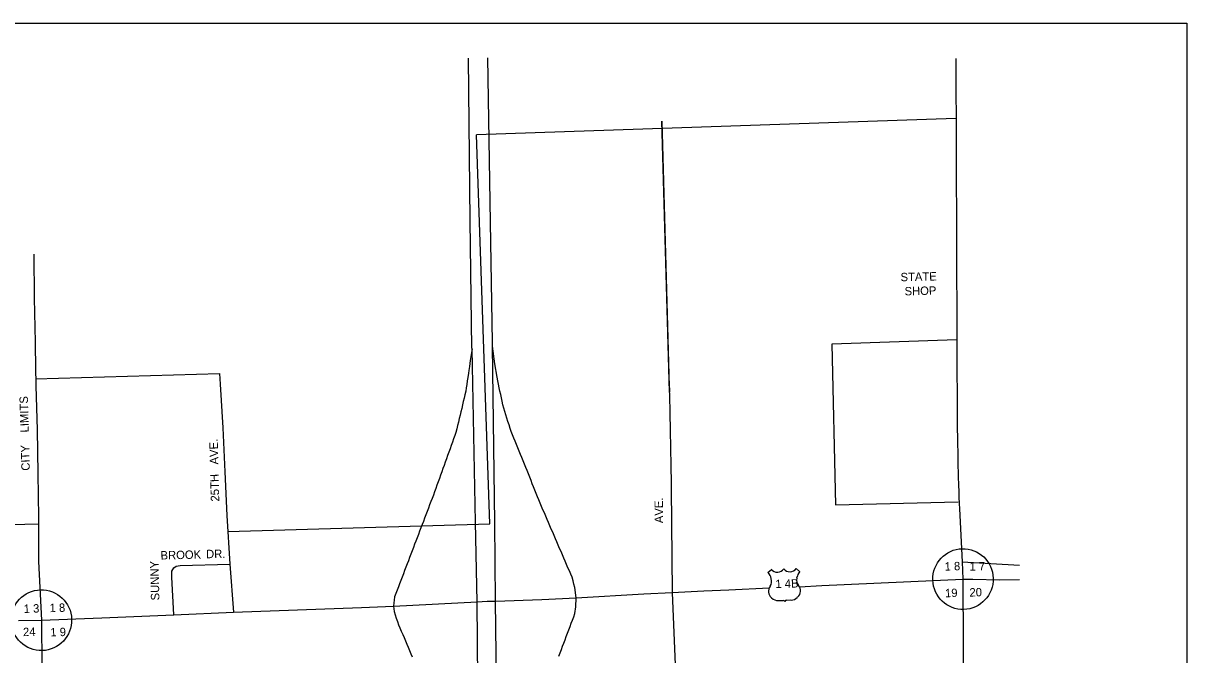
# Model space of a CAD drawing. Extents: x 2204114 to 2230821, y 16088589 to 16113844.
# Drawn here: x 2224198 to 2230821, y 16110247 to 16113844 of the extents above; entities that cross this region are included whole.
import ezdxf

# ---------------------------------------------------------------- set-up
doc = ezdxf.new("R2010")
doc.units = 0
for name, color, linetype in [('L10', 7, 'Continuous'), ('L13', 7, 'Continuous'), ('L2', 7, 'Continuous'), ('L3', 7, 'Continuous'), ('L4', 7, 'Continuous'), ('L5', 7, 'Continuous'), ('L8', 7, 'Continuous'), ('L9', 7, 'Continuous')]:
    doc.layers.add(name, color=color, linetype=linetype)

msp = doc.modelspace()

# ---------------------------------------------------------------- linework, layer by layer
at = {"layer": 'L13'}
msp.add_lwpolyline([(2204113.7, 16113843.6), (2230820.5, 16113843.6), (2230820.5, 16088588.7), (2204113.7, 16088588.7)], close=True, dxfattribs=at)
at = {"layer": 'L2'}
for p, q in [((2229507, 16113300.4), (2226778.1, 16113207.5)), ((2226853.8, 16110992.4), (2226778.1, 16113207.5)), ((2229512.5, 16112040.7), (2228800.9, 16112016.1)), ((2228800.9, 16112016.1), (2228822, 16111100.4)), ((2224268.4, 16111819), (2225315.8, 16111848.9)), ((2225315.8, 16111848.9), (2225319.2, 16111788.7)), ((2228822, 16111100.4), (2229519.2, 16111117.3)), ((2220322.9, 16110886.4), (2224285.4, 16110993.3)), ((2225361.9, 16110949.5), (2226853.8, 16110992.4))]:
    msp.add_line(p, q, dxfattribs=at)
at = {"layer": 'L3'}
for p, q in [((2227886.2, 16111195.8), (2227892.4, 16110602)), ((2229541.6, 16110776.3), (2229546.9, 16110678)), ((2229546.9, 16110678), (2229603.3, 16110677))]:
    msp.add_line(p, q, dxfattribs=at)
for points in [[(2229505.6, 16113643.5), (2229514.6, 16111532.3), (2229515.8, 16111487.2), (2229516.3, 16111444.1), (2229517.5, 16111402.8), (2229517.7, 16111362.8), (2229518.2, 16111323.3)], [(2227875.5, 16111767), (2227875.6, 16111764.1), (2227876, 16111744.1), (2227832.4, 16113285.9), (2227876.7, 16111704.1), (2227877.1, 16111684.2), (2227877.5, 16111664.2), (2227877.8, 16111644.2), (2227878.2, 16111624.3), (2227878.6, 16111604.4), (2227879, 16111584.4), (2227879.3, 16111564.4), (2227879.7, 16111544.4), (2227880.1, 16111524.4), (2227880.5, 16111504.4), (2227880.8, 16111484.4), (2227881.2, 16111464.5), (2227881.6, 16111444.5), (2227882, 16111424.5), (2227882.3, 16111404.5), (2227882.7, 16111384.5), (2227883.1, 16111364.5), (2227883.5, 16111344.6), (2227883.8, 16111324.6), (2227884.2, 16111304.6), (2227884.6, 16111284.6), (2227885, 16111264.6), (2227885.3, 16111244.6), (2227885.7, 16111224.6), (2227886.1, 16111204.6), (2227886.2, 16111195.8)], [(2229518.2, 16111323.3), (2229519, 16111284.4), (2229520.3, 16111247.8), (2229520.7, 16111227.5)], [(2229520.7, 16111227.5), (2229521.1, 16111212), (2229522.6, 16111177.4), (2229524, 16111143.6), (2229524.8, 16111109.2), (2229526.6, 16111077.5), (2229541.6, 16110776.3)], [(2228615.6, 16110634.6), (2228743.8, 16110640.6), (2229546.9, 16110678)], [(2229546.9, 16110678), (2229547.1, 16110307.6), (2229547.5, 16110257.7), (2229548.4, 16110057.7), (2229549.5, 16109807.7), (2229551.3, 16109557.7), (2229551.6, 16109492.7)], [(2229603.3, 16110677), (2229757, 16110673.9), (2229869.1, 16110675.9)], [(2226885.9, 16110551.5), (2227150.5, 16110562.2), (2227344.5, 16110571.5), (2227729.6, 16110594.6), (2227892.4, 16110602), (2228071.6, 16110610.1), (2228214, 16110617.6), (2228444.1, 16110627.3)], [(2224644.8, 16110457.6), (2225055.5, 16110474), (2225395.5, 16110489.8), (2226124.1, 16110515.6), (2226306.1, 16110523.8), (2226781.2, 16110548.6)], [(2226781.2, 16110548.6), (2226838.6, 16110551.4), (2226885.9, 16110551.5)], [(2224169.9, 16110441.7), (2224300.9, 16110443.8), (2224644.8, 16110457.6)], [(2224300.9, 16110443.8), (2224304.4, 16110177.7), (2224309.2, 16109927.8), (2224312.8, 16109677.8), (2224316.1, 16109427.8), (2224321, 16109177.9), (2224327, 16108928), (2224330.4, 16108678), (2224335.2, 16108428.1), (2224340, 16108178.1), (2224347.8, 16107847.2)]]:
    msp.add_lwpolyline(points, dxfattribs=at)
at = {"layer": 'L4'}
for p, q in [((2226781.2, 16110548.6), (2226771.4, 16111001.7)), ((2226885.9, 16110551.5), (2226881.3, 16111001.1)), ((2227892.4, 16110602), (2227923.1, 16109843.4)), ((2226793, 16109251.8), (2226781.2, 16110548.6)), ((2226900.9, 16109426.1), (2226885.9, 16110551.5))]:
    msp.add_line(p, q, dxfattribs=at)
for points in [[(2226742.1, 16112720.4), (2226731.8, 16113644.5)], [(2226858.1, 16112710.9), (2226841.7, 16113647)], [(2226771.4, 16111001.7), (2226752.2, 16111988.8), (2226752.1, 16111993.2), (2226742.1, 16112720.4)], [(2226881.3, 16111001.1), (2226869.3, 16112005.3), (2226869, 16112025.5), (2226858.1, 16112710.9)], [(2226752.2, 16111988.8), (2226742.1, 16111923.6), (2226739.5, 16111905.2), (2226737.1, 16111888.2), (2226733.9, 16111866.3), (2226731.7, 16111850.6), (2226728.2, 16111826.6), (2226725.4, 16111806.8), (2226722.6, 16111787), (2226719.7, 16111767.2), (2226717, 16111747.8), (2226712.2, 16111728), (2226707.5, 16111708.5), (2226702.8, 16111689.1), (2226698.2, 16111669.6), (2226693.5, 16111650.2), (2226688.8, 16111630.7), (2226684.2, 16111611.3), (2226679.5, 16111591.8), (2226674.8, 16111572.4), (2226670.2, 16111553), (2226665.5, 16111533.6), (2226660.5, 16111512.9), (2226654.1, 16111495.1), (2226647.4, 16111476.3), (2226640.6, 16111457.5), (2226633.9, 16111438.7), (2226627.1, 16111419.8), (2226620.4, 16111401), (2226613.6, 16111382.2), (2226606.9, 16111363.4), (2226600.1, 16111344.5), (2226593.3, 16111325.7), (2226586.6, 16111306.9), (2226579.9, 16111288.1), (2226573.1, 16111269.2), (2226566.4, 16111250.5), (2226559.6, 16111231.6), (2226552.8, 16111212.8), (2226546.1, 16111193.9), (2226538.9, 16111174), (2226532.2, 16111156.4), (2226525.1, 16111137.8), (2226518, 16111119), (2226510.9, 16111100.4), (2226503.8, 16111081.6), (2226496.7, 16111063), (2226489.5, 16111044.3), (2226482.4, 16111025.6), (2226475.3, 16111006.8), (2226468.2, 16110988.2), (2226461.1, 16110969.5), (2226454, 16110950.8), (2226446.9, 16110932.1), (2226439.7, 16110913.4), (2226432.6, 16110894.8), (2226425.5, 16110876.1), (2226418.4, 16110857.3), (2226411.3, 16110838.6), (2226404.2, 16110819.9), (2226397.1, 16110801.3), (2226390, 16110782.6), (2226382.9, 16110763.9), (2226375.7, 16110745.2), (2226368.6, 16110726.5), (2226361.5, 16110707.8), (2226354.4, 16110689.2), (2226347.3, 16110670.4), (2226340.2, 16110651.8), (2226333.1, 16110633.1), (2226325.9, 16110614.3), (2226318.9, 16110595.7), (2226311.8, 16110577), (2226308.7, 16110557.3), (2226306.5, 16110543.5), (2226306.1, 16110523.8)], [(2227344.5, 16110571.5), (2227337.1, 16110629.2), (2227332.1, 16110648.6), (2227327.2, 16110667.9), (2227321.9, 16110688.5), (2227314.4, 16110705.8), (2227306.4, 16110724.3), (2227298.6, 16110742.6), (2227290.6, 16110761), (2227282.7, 16110779.4), (2227274.8, 16110797.8), (2227266.9, 16110816.1), (2227259, 16110834.4), (2227251, 16110852.9), (2227243.2, 16110871.2), (2227235.2, 16110889.6), (2227227.3, 16110907.9), (2227219.4, 16110926.3), (2227211.5, 16110944.7), (2227203.6, 16110963), (2227195.7, 16110981.4), (2227187.8, 16110999.7), (2227179.9, 16111018.1), (2227171.9, 16111036.5), (2227164, 16111054.8), (2227156.1, 16111073.2), (2227148.2, 16111091.6), (2227140.1, 16111110.3), (2227132.8, 16111128.6), (2227125.3, 16111147.1), (2227117.9, 16111165.6), (2227110.4, 16111184.2), (2227102.9, 16111202.7), (2227095.5, 16111221.2), (2227088, 16111239.8), (2227080.5, 16111258.4), (2227073.1, 16111276.9), (2227065.6, 16111295.5), (2227058.1, 16111314.1), (2227050.6, 16111332.6), (2227043.2, 16111351.2), (2227035.7, 16111369.7), (2227028.3, 16111388.2), (2227020.8, 16111406.8), (2227013.3, 16111425.4), (2227005.8, 16111444), (2226998.4, 16111462.5), (2226990.9, 16111481), (2226983.5, 16111499.5), (2226976, 16111518.1), (2226968.8, 16111535.9), (2226962.8, 16111555.9), (2226957, 16111575.1), (2226951.2, 16111594.2), (2226945.5, 16111613.4), (2226939.7, 16111632.5), (2226934, 16111651.6), (2226928.5, 16111669.8), (2226924.1, 16111690.5), (2226919.9, 16111710.1), (2226915.7, 16111729.6), (2226911.5, 16111749.1), (2226907.5, 16111767.7), (2226903.3, 16111788.3), (2226899.4, 16111807.9), (2226895.4, 16111827.5), (2226881.9, 16111904.4), (2226869.3, 16112005.3)], [(2226306.1, 16110523.8), (2226308.8, 16110493.1), (2226314.9, 16110475.1), (2226321.3, 16110456.2), (2226327.7, 16110437.3), (2226334.5, 16110417.2), (2226341.8, 16110399.9), (2226349.6, 16110381.5), (2226357.5, 16110363), (2226365.3, 16110344.6), (2226373.1, 16110326.2), (2226381, 16110307.8), (2226388.8, 16110289.4), (2226396.6, 16110271), (2226404.4, 16110252.6), (2226412.2, 16110234.2)], [(2227246.8, 16110238.9), (2227253.8, 16110257.6), (2227260.9, 16110276.4), (2227267.9, 16110295.1), (2227275, 16110313.8), (2227282, 16110332.5), (2227289.1, 16110351.2), (2227296.1, 16110369.9), (2227303.2, 16110388.7), (2227310.2, 16110407.4), (2227317.2, 16110426), (2227324.3, 16110444.8), (2227331.4, 16110463.5), (2227338, 16110481.1), (2227343.7, 16110519.7), (2227344.5, 16110571.5)]]:
    msp.add_lwpolyline(points, dxfattribs=at)
at = {"layer": 'L5'}
msp.add_line((2225373.1, 16110762), (2225395.5, 16110489.8), dxfattribs=at)
for points in [[(2224257.5, 16112527.7), (2224259.3, 16112277.8), (2224265.1, 16112028), (2224265.5, 16112005.3)], [(2224265.5, 16112005.3), (2224269.5, 16111778.2), (2224276.1, 16111528.5), (2224280.1, 16111278.6), (2224284.7, 16111028.6), (2224284.8, 16110778.8), (2224300.9, 16110443.8)], [(2225319.2, 16111788.7), (2225333.2, 16111539.1), (2225345.1, 16111289.4), (2225357.4, 16111039.7), (2225373.1, 16110762)], [(2225055.5, 16110474), (2225044.2, 16110689.1), (2225043.3, 16110705.2), (2225043.5, 16110723.4), (2225054.5, 16110741.5), (2225067.5, 16110751), (2225090.1, 16110756.1), (2225373.1, 16110762)], [(2229541.6, 16110776.3), (2229868.2, 16110756.4)]]:
    msp.add_lwpolyline(points, dxfattribs=at)
at = {"layer": 'L8'}
for centre, major_axis, ratio in [((2229546.9, 16110678), (-5, 173.1), 0.992897), ((2224300.9, 16110443.8), (-5, 173.3), 0.994124)]:
    msp.add_ellipse(centre, major_axis=major_axis, ratio=ratio, dxfattribs=at)
at = {"layer": 'L9'}
for p, q in [((2228436.9, 16110714.8), (2228456.3, 16110733.4)), ((2228616.3, 16110720.6), (2228597.8, 16110737.9)), ((2228456, 16110679.5), (2228456, 16110679.5)), ((2228601.5, 16110684.2), (2228601.4, 16110686.2)), ((2228449.5, 16110635.4), (2228449.4, 16110637.4)), ((2228610.9, 16110640.6), (2228610.9, 16110640.6)), ((2228457.5, 16110571.8), (2228455.5, 16110571.7)), ((2228495.9, 16110555.1), (2228523.8, 16110556)), ((2228567.7, 16110557.4), (2228541.8, 16110556.6)), ((2228603, 16110574.5), (2228607, 16110576.6))]:
    msp.add_line(p, q, dxfattribs=at)
for centre, radius, start, end in [((2228490.3, 16110760.3), 43.3, 217.53122, 327.65339), ((2228561.9, 16110762.6), 43.3, 216.03988, 326.50198), ((2228687.4, 16110669.3), 87.1, 143.43741, 168.7812), ((2228371, 16110659.1), 87.1, 14.13506, 40.25506), ((2228405.3, 16110665), 52.6, 327.93083, 16.75741), ((2228652.8, 16110672.9), 52.6, 168.59467, 217.03044), ((2228487, 16110608), 47.1, 143.41012, 228.73873), ((2228575, 16110610.9), 47.1, 312.18511, 40.13891), ((2228495.2, 16110609.8), 53.8, 225.86918, 271.84627), ((2228524.1, 16110547.9), 8.97, 12.216, 91.84633), ((2228541.8, 16110548.5), 8.97, 91.84633, 171.4767), ((2228566.7, 16110612.1), 53.8, 271.84633, 313.83518)]:
    msp.add_arc(centre, radius, start, end, dxfattribs=at)

# ---------------------------------------------------------------- texts
at = {"layer": 'L10'}
for s, rotation, p in [('STATE', 1.41588, (2229192.1, 16112373.8)), ('SHOP', 1.41698, (2229215.1, 16112293.5))]:
    msp.add_text(s, height=47.72, rotation=rotation, dxfattribs=at).set_placement(p)
at = {"layer": 'L2'}
msp.add_text('CITY    LIMITS', height=48.064, rotation=91.50943, dxfattribs=at).set_placement((2224235.3, 16111295.7))
at = {"layer": 'L8'}
for s, height, rotation, p in [('1 8', 47.71, 1.61502, (2229443.2, 16110726.1)), ('1 7', 47.7, 1.61508, (2229584.8, 16110725.5)), ('19', 47.71, 1.61708, (2229445.4, 16110574.2)), ('20', 47.7, 1.61708, (2229584.6, 16110578.2)), ('1 3', 47.82, 1.61634, (2224201, 16110485.1)), ('1 8', 47.82, 1.61634, (2224348.4, 16110489.3)), ('24', 47.82, 1.61813, (2224197, 16110352.7)), ('1 9', 47.82, 1.61821, (2224352.5, 16110351.1))]:
    msp.add_text(s, height=height, rotation=rotation, dxfattribs=at).set_placement(p)
at = {"layer": 'L9'}
for s, height, rotation, p in [('25TH   AVE.', 48.1, 91.43264, (2225313.6, 16111120.2)), ('AVE.', 48.03, 90.5983, (2227840.3, 16110996.4)), ('BROOK', 47.81, 1.34485, (2224979.8, 16110789.2)), ('DR.', 47.8, 1.34485, (2225238.9, 16110796.5)), ('SUNNY', 48.1, 91.43413, (2224972.9, 16110556.9)), ('1 4B', 47.73, 1.61634, (2228479.8, 16110626.6))]:
    msp.add_text(s, height=height, rotation=rotation, dxfattribs=at).set_placement(p)

doc.saveas('drawing.dxf')
